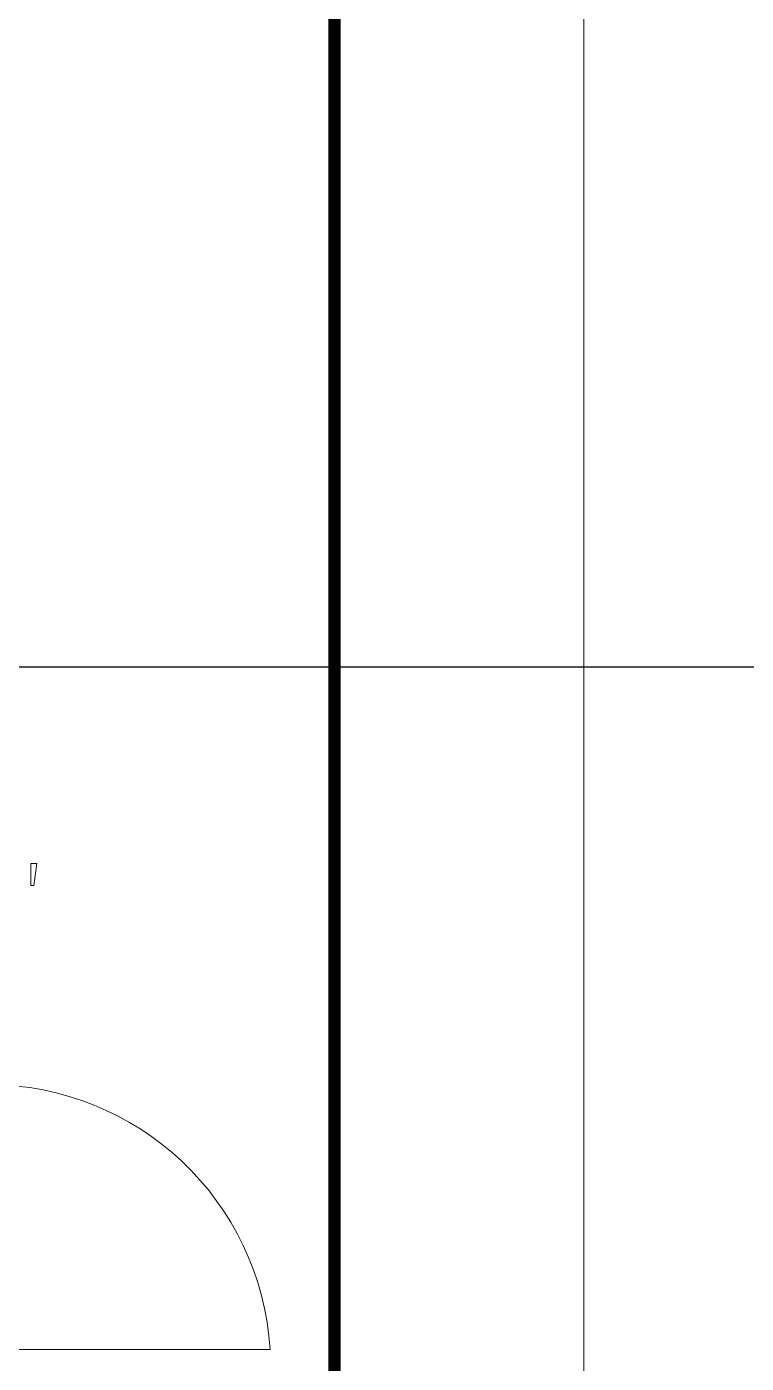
# Model space of a CAD drawing. Header units: metres. Extents: x -18745 to 220762, y -1579758 to -1356048.
# Drawn here: x 209891 to 212200, y -1464672 to -1460383 of the extents above; entities that cross this region are included whole.
import ezdxf

# ---------------------------------------------------------------- set-up
doc = ezdxf.new("R2010")
doc.units = ezdxf.units.M
doc.linetypes.add('DASHDOTX2', pattern=[50.8, 25.4, -12.7, 0, -12.7])
doc.layers.get('0').update_dxf_attribs({"lineweight": 0})
doc.layers.add('0E-PW-GRD', color=6, linetype='Continuous')
doc.layers.add('A-100 - Copy$0$axes', color=8, linetype='Continuous')
for name, color, linetype, lineweight in [('A-100 - Copy$0$Aluminum', 8, 'Continuous', 0), ('A-100 - Copy$0$Proj', 8, 'Continuous', 0), ('A-100 - Copy$0$Wooden Joinery', 8, 'Continuous', 0)]:
    doc.layers.add(name, color=color, linetype=linetype, lineweight=lineweight)

# ---------------------------------------------------------------- blocks, each defined once
blk = doc.blocks.new('A-100 - Copy')
at = {"layer": 'A-100 - Copy$0$Aluminum'}
blk.add_line((209793.3, -1464627.7, 0), (210671.6, -1464627.7, 0), dxfattribs=at)
blk.add_arc((209768.3, -1464682.7, 0), 905, 3.4842, 176.5158, dxfattribs=at)
at = {"layer": 'A-100 - Copy$0$axes'}
blk.add_line((215702.3, -1462437.7, 2.4), (83332.8, -1462437.7, 2.4), dxfattribs=at)
at = {"layer": 'A-100 - Copy$0$Proj'}
blk.add_lwpolyline([(188053.3, -1469902.7), (188053.3, -1471182.7), (211678.3, -1471182.7), (211678.3, -1453692.7), (188053.3, -1453692.7), (188053.3, -1454972.7)], dxfattribs=at)
at = {"layer": 'A-100 - Copy$0$Wooden Joinery', "elevation": 0}
blk.add_lwpolyline([(209903.7, -1463138.4), (209913.7, -1463138.4), (209923.7, -1463068.4), (209903.7, -1463068.4)], close=True, dxfattribs=at)

msp = doc.modelspace()

# ---------------------------------------------------------------- linework, layer by layer
at = {"layer": '0E-PW-GRD', "linetype": 'DASHDOTX2', "ltscale": 10, "const_width": 40, "elevation": 0}
msp.add_lwpolyline([(145625.6, -1394572.7), (167779.4, -1394572.7), (167779.4, -1395822.7), (174978.3, -1395822.7), (174978.3, -1403237.7), (176258.3, -1403237.7), (176258.3, -1434902.7), (174978.3, -1434902.7), (174978.3, -1448023.8), (174978.3, -1453972.7), (210878.3, -1453972.7), (210878.3, -1470902.7), (174978.3, -1470902.7), (174978.3, -1477822.7), (158048.3, -1477822.7)], dxfattribs=at)

# ---------------------------------------------------------------- next in the draw order: block references
msp.add_blockref('A-100 - Copy', (0, 0))

doc.saveas('drawing.dxf')
